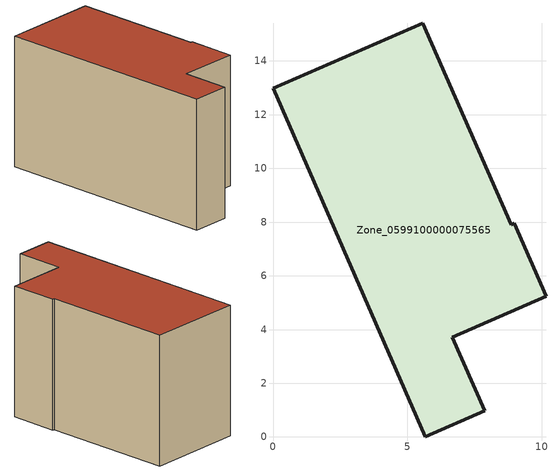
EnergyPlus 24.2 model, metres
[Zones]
Zone_0599100000075565
 floor ground (C_G): 0,12.98 5.57,15.41 8.87,7.91 8.97,7.96 10.16,5.24 6.68,3.72 7.88,0.97 5.67,0 z0
 wall outside (C_F): 5.67,0 7.88,0.97 6.68,3.72 10.16,5.24 8.97,7.96 8.87,7.91 5.57,15.41 0,12.98 5.67,0 z0:8.17
 roof outside (C_R): 5.57,15.41 0,12.98 5.67,0 7.88,0.97 6.68,3.72 10.16,5.24 8.97,7.96 8.87,7.91 z8.17
[BUILDING]
Pand.0599100000075565: North Axis=0; Terrain=City; Loads Convergence Tolerance Value=0.04; Temperature Convergence Tolerance Value=0.4; Solar Distribution=FullExterior; Maximum Number of Warmup Days=25; Minimum Number of Warmup Days=1
[Site:Location]
Rotterdam.The.Hague.AP_ZH_NLD Design_Conditions: Latitude=51.96; Longitude=4.45; Time Zone=1; Elevation=-4.5
[SITE:GROUNDTEMPERATURE:BUILDINGSURFACE]
18, 18, 18, 18, 18, 18, 18, 18, 18, 18, 18, 18
[MATERIAL] Thermal Absorptance=0.9; Solar Absorptance=0.7; Visible Absorptance=0.7
Name | Roughness | Thickness | Conductivity | Density | Specific Heat
G.TI.1975-1991 | MediumSmooth | 0.15 | 0.288461 | 540 | 1210
F.TI.1975-1991 | Rough | 0.3 | 0.230769 | 1920 | 840
R.TI.1975-1991 | MediumRough | 0.2 | 0.153846 | 1500 | 1000
[CONSTRUCTION]
C_G: G.TI.1975-1991
C_F: F.TI.1975-1991
C_R: R.TI.1975-1991
[ZONE]
Zone_0599100000075565: Type=1; Multiplier=1; Ceiling Height=Autocalculate; Volume=Autocalculate; Floor Area=autocalculate; Part of Total Floor Area=Yes
[ZONEINFILTRATION:DESIGNFLOWRATE]
Infil_Zone_0599100000075565: Zone or ZoneList or Space or SpaceList=Zone_0599100000075565; Schedule=AlwaysOn; Design Flow Rate Calculation Method=Flow/Area; Flow Rate per Floor Area=0.003; Constant Term Coefficient=1; Temperature Term Coefficient=0; Velocity Term Coefficient=0; Velocity Squared Term Coefficient=0
[HVACTEMPLATE:ZONE:IDEALLOADSAIRSYSTEM]
Zone_0599100000075565: Maximum Heating Supply Air Temperature=50; Minimum Cooling Supply Air Temperature=13; Maximum Heating Supply Air Humidity Ratio=0.0156; Minimum Cooling Supply Air Humidity Ratio=0.0077; Heating Limit=NoLimit; Cooling Limit=NoLimit; Dehumidification Control Type=ConstantSensibleHeatRatio; Cooling Sensible Heat Ratio=0.7; Dehumidification Setpoint=60; Humidification Control Type=None; Humidification Setpoint=30; Outdoor Air Method=None; Outdoor Air Flow Rate per Person=0.00944; Outdoor Air Flow Rate per Zone Floor Area=0; Outdoor Air Flow Rate per Zone=0; Demand Controlled Ventilation Type=None; Outdoor Air Economizer Type=NoEconomizer; Heat Recovery Type=None; Sensible Heat Recovery Effectiveness=0.7; Latent Heat Recovery Effectiveness=0.65
[ZONECONTROL:THERMOSTAT]
ThermostatControl_Zone_0599100000075565: Zone or ZoneList=Zone_0599100000075565; Control Type Schedule=DualSetpointControlType; Control 1=Thermostat_Zone_0599100000075565; Temperature Difference Between Cutout And Setpoint=0
[THERMOSTATSETPOINT:DUALSETPOINT]
Thermostat_Zone_0599100000075565: Heating Setpoint Temperature Schedule=HeatingSetpoint_Zone_0599100000075565; Cooling Setpoint Temperature Schedule=CoolingSetpoint_Zone_0599100000075565
[SCHEDULE:COMPACT]
HeatingSetpoint_Zone_0599100000075565: Through: 12/31, For: AllDays, Until: 24:00, 21
CoolingSetpoint_Zone_0599100000075565: Through: 12/31, For: AllDays, Until: 24:00, 24
DualSetpointControlType: Through: 12/31, For: AllDays, Until: 24:00, 4
AlwaysOn: Through: 12/31, For: AllDays, Until: 24:00, 1
